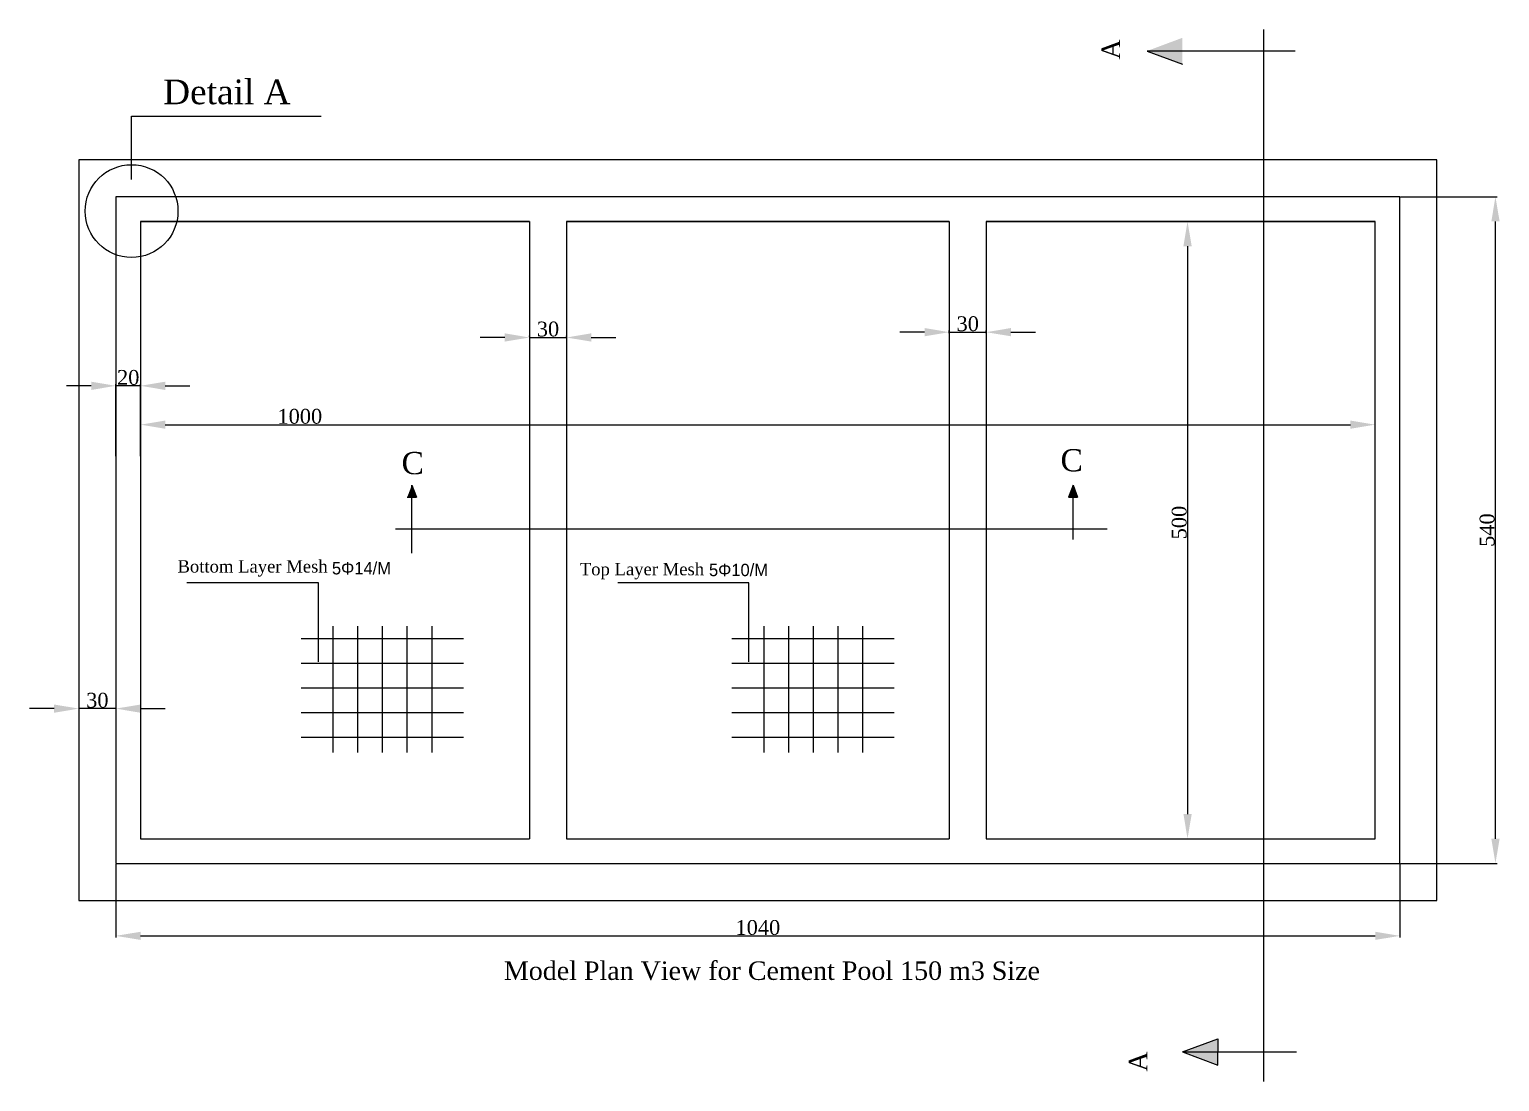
# Model space of a CAD drawing. Header units: millimetres. Extents: x 17020 to 20133, y 9975 to 10827.
# Drawn here: x 17020 to 18210, y 9975 to 10827 of the extents above; entities that cross this region are included whole.
import ezdxf

# ---------------------------------------------------------------- set-up
doc = ezdxf.new("R2010")
doc.units = ezdxf.units.MM
doc.layers.get('0').update_dxf_attribs({"linetype": 'CONTINUOUS'})
doc.layers.get('DEFPOINTS').update_dxf_attribs({"linetype": 'CONTINUOUS'})
doc.styles.get("Standard").update_dxf_attribs({"font": 'times.ttf', "height": 20})
doc.styles.add('STYLE1', font='greekc.shx', dxfattribs={"height": 10})
doc.styles.add('style2', font='times.ttf', dxfattribs={"height": 5})
doc.styles.add('style3', font='times.ttf', dxfattribs={"height": 12})
doc.dimstyles.get("Standard").update_dxf_attribs({"dimtxt": 5, "dimasz": 0.18, "dimexe": 0.18, "dimexo": 0.0625, "dimgap": 0.09, "dimtad": 0, "dimtih": 1, "dimtoh": 1, "dimdec": 0, "dimzin": 0, "dimdsep": 46, "dimtxsty": 'style2', "dimcen": 0.09, "dimadec": 0, "dimazin": 0, "dimtfac": 1, "dimtdec": 0, "dimtofl": 0, "dimtmove": 0, "dimatfit": 3, "dimfxl": 1, "dimtolj": 1, "dimtzin": 0, "dimarcsym": 0})

# ---------------------------------------------------------------- blocks, each defined once
blk = doc.blocks.new('*D8')
at = {"color": 0, "lineweight": -2, "transparency": 16777216}
for p, q in [((17109.6, 10484.2), (17109.6, 10508.1)), ((17129.6, 10506.8), (18089.6, 10506.8)), ((18109.6, 10484.2), (18109.6, 10508.1))]:
    blk.add_line(p, q, dxfattribs=at)
at = {"color": 0, "transparency": 16777216}
for points in [[(17129.6, 10510.1), (17129.6, 10503.5), (17109.6, 10506.8)], [(18089.6, 10510.1), (18089.6, 10503.5), (18109.6, 10506.8)]]:
    blk.add_solid(points, dxfattribs=at)
at = {"layer": 'DEFPOINTS', "color": 0, "transparency": 16777216}
for p in [(18109.6, 10506.8), (17109.6, 10483.5), (18109.6, 10483.5)]:
    blk.add_point(p, dxfattribs=at)
at = {"color": 0, "transparency": 16777216, "insert": (17238.6, 10513.5), "char_height": 12, "attachment_point": 5, "style": 'style3'}
blk.add_mtext('\\A1;1000', dxfattribs=at)
blk = doc.blocks.new('*D9')
at = {"color": 0, "lineweight": -2, "transparency": 16777216}
for p, q in [((17915.4, 10671.4), (17958.9, 10671.4)), ((17957.6, 10651.4), (17957.6, 10191.4)), ((17915.4, 10171.4), (17958.9, 10171.4))]:
    blk.add_line(p, q, dxfattribs=at)
at = {"color": 0, "transparency": 16777216}
for points in [[(17954.3, 10651.4), (17961, 10651.4), (17957.6, 10671.4)], [(17954.3, 10191.4), (17961, 10191.4), (17957.6, 10171.4)]]:
    blk.add_solid(points, dxfattribs=at)
at = {"layer": 'DEFPOINTS', "color": 0, "transparency": 16777216}
for p in [(17914.7, 10671.4), (17914.7, 10171.4), (17957.6, 10171.4)]:
    blk.add_point(p, dxfattribs=at)
at = {"color": 0, "transparency": 16777216, "insert": (17950.9, 10427.5), "char_height": 12, "attachment_point": 5, "rotation": 90, "style": 'style3'}
blk.add_mtext('\\A1;500', dxfattribs=at)
blk = doc.blocks.new('*D10')
at = {"color": 0, "lineweight": -2, "transparency": 16777216}
for p, q in [((17089.6, 10481.2), (17089.6, 10539.5)), ((17109.6, 10481.2), (17109.6, 10539.5)), ((17069.6, 10538.3), (17049.6, 10538.3)), ((17109.6, 10538.3), (17089.6, 10538.3)), ((17129.6, 10538.3), (17149.6, 10538.3))]:
    blk.add_line(p, q, dxfattribs=at)
at = {"color": 0, "transparency": 16777216}
for points in [[(17069.6, 10541.6), (17069.6, 10534.9), (17089.6, 10538.3)], [(17129.6, 10541.6), (17129.6, 10534.9), (17109.6, 10538.3)]]:
    blk.add_solid(points, dxfattribs=at)
at = {"layer": 'DEFPOINTS', "color": 0, "transparency": 16777216}
for p in [(17089.6, 10538.3), (17089.6, 10480.6), (17109.6, 10480.6)]:
    blk.add_point(p, dxfattribs=at)
at = {"color": 0, "transparency": 16777216, "insert": (17099.6, 10545), "char_height": 12, "attachment_point": 5, "style": 'style3'}
blk.add_mtext('\\A1;20', dxfattribs=at)
blk = doc.blocks.new('*D11')
at = {"color": 0, "lineweight": -2, "transparency": 16777216}
for p, q in [((17039.6, 10276.8), (17019.6, 10276.8)), ((17059.6, 10286.5), (17059.6, 10275.5)), ((17089.6, 10276.8), (17059.6, 10276.8)), ((17089.6, 10286.5), (17089.6, 10275.5)), ((17109.6, 10276.8), (17129.6, 10276.8))]:
    blk.add_line(p, q, dxfattribs=at)
at = {"color": 0, "transparency": 16777216}
for points in [[(17039.6, 10280.1), (17039.6, 10273.4), (17059.6, 10276.8)], [(17109.6, 10280.1), (17109.6, 10273.4), (17089.6, 10276.8)]]:
    blk.add_solid(points, dxfattribs=at)
at = {"layer": 'DEFPOINTS', "color": 0, "transparency": 16777216}
for p in [(17059.6, 10287.1), (17059.6, 10276.8), (17089.6, 10287.1)]:
    blk.add_point(p, dxfattribs=at)
at = {"color": 0, "transparency": 16777216, "insert": (17074.6, 10283.5), "char_height": 12, "attachment_point": 5, "style": 'style3'}
blk.add_mtext('\\A1;30', dxfattribs=at)
blk = doc.blocks.new('*D18')
at = {"color": 0, "lineweight": -2, "transparency": 16777216}
for p, q in [((17404.6, 10577.4), (17384.6, 10577.4)), ((17424.6, 10578.1), (17424.6, 10578.7)), ((17424.6, 10577.4), (17454.6, 10577.4)), ((17454.6, 10578.1), (17454.6, 10578.7)), ((17474.6, 10577.4), (17494.6, 10577.4))]:
    blk.add_line(p, q, dxfattribs=at)
at = {"color": 0, "transparency": 16777216}
for points in [[(17404.6, 10580.8), (17404.6, 10574.1), (17424.6, 10577.4)], [(17474.6, 10580.8), (17474.6, 10574.1), (17454.6, 10577.4)]]:
    blk.add_solid(points, dxfattribs=at)
at = {"layer": 'DEFPOINTS', "color": 0, "transparency": 16777216}
for p in [(17424.6, 10577.4), (17454.6, 10577.4), (17454.6, 10577.4)]:
    blk.add_point(p, dxfattribs=at)
at = {"color": 0, "transparency": 16777216, "insert": (17439.6, 10584.2), "char_height": 12, "attachment_point": 5, "style": 'style3'}
blk.add_mtext('\\A1;30', dxfattribs=at)
blk = doc.blocks.new('*D19')
at = {"color": 0, "lineweight": -2, "transparency": 16777216}
for p, q in [((17744.6, 10581.7), (17724.6, 10581.7)), ((17764.6, 10580.9), (17764.6, 10583)), ((17764.6, 10581.7), (17794.6, 10581.7)), ((17794.6, 10580.9), (17794.6, 10583)), ((17814.6, 10581.7), (17834.6, 10581.7))]:
    blk.add_line(p, q, dxfattribs=at)
at = {"color": 0, "transparency": 16777216}
for points in [[(17744.6, 10585.1), (17744.6, 10578.4), (17764.6, 10581.7)], [(17814.6, 10585.1), (17814.6, 10578.4), (17794.6, 10581.7)]]:
    blk.add_solid(points, dxfattribs=at)
at = {"layer": 'DEFPOINTS', "color": 0, "transparency": 16777216}
for p in [(17764.6, 10580.3), (17794.6, 10581.7), (17794.6, 10580.3)]:
    blk.add_point(p, dxfattribs=at)
at = {"color": 0, "transparency": 16777216, "insert": (17779.6, 10588.5), "char_height": 12, "attachment_point": 5, "style": 'style3'}
blk.add_mtext('\\A1;30', dxfattribs=at)
blk = doc.blocks.new('*D20')
at = {"color": 0, "lineweight": -2, "transparency": 16777216}
for p, q in [((17089.6, 10150.7), (17089.6, 10091.5)), ((18129.6, 10150.7), (18129.6, 10091.5)), ((17109.6, 10092.7), (18109.6, 10092.7))]:
    blk.add_line(p, q, dxfattribs=at)
at = {"color": 0, "transparency": 16777216}
for points in [[(17109.6, 10096), (17109.6, 10089.4), (17089.6, 10092.7)], [(18109.6, 10096), (18109.6, 10089.4), (18129.6, 10092.7)]]:
    blk.add_solid(points, dxfattribs=at)
at = {"layer": 'DEFPOINTS', "color": 0, "transparency": 16777216}
for p in [(17089.6, 10151.4), (18129.6, 10151.4), (18129.6, 10092.7)]:
    blk.add_point(p, dxfattribs=at)
at = {"color": 0, "transparency": 16777216, "insert": (17609.6, 10099.4), "char_height": 12, "attachment_point": 5, "style": 'style3'}
blk.add_mtext('\\A1;1040', dxfattribs=at)
blk = doc.blocks.new('*D21')
at = {"color": 0, "lineweight": -2, "transparency": 16777216}
for p, q in [((18130.2, 10691.4), (18208.3, 10691.4)), ((18207, 10171.4), (18207, 10671.4)), ((18130.2, 10151.4), (18208.3, 10151.4))]:
    blk.add_line(p, q, dxfattribs=at)
at = {"color": 0, "transparency": 16777216}
for points in [[(18203.7, 10671.4), (18210.4, 10671.4), (18207, 10691.4)], [(18203.7, 10171.4), (18210.4, 10171.4), (18207, 10151.4)]]:
    blk.add_solid(points, dxfattribs=at)
at = {"layer": 'DEFPOINTS', "color": 0, "transparency": 16777216}
for p in [(18129.6, 10691.4), (18207, 10691.4), (18129.6, 10151.4)]:
    blk.add_point(p, dxfattribs=at)
at = {"color": 0, "transparency": 16777216, "insert": (18200.3, 10421.4), "char_height": 12, "attachment_point": 5, "rotation": 90, "style": 'style3'}
blk.add_mtext('\\A1;540', dxfattribs=at)

msp = doc.modelspace()

# ---------------------------------------------------------------- hatches: boundary and pattern name
h = msp.add_hatch(color=256)
h.paths.add_polyline_path([(17924.8, 10809.5), (17953.5, 10809.5), (17953.5, 10798.8)])
h.paths.add_polyline_path([(17924.8, 10809.5), (17953.5, 10820.2), (17953.5, 10809.5)])
h = msp.add_hatch(color=7)
h.dxf.hatch_style = 1
h.paths.add_polyline_path([(17329.3, 10457.7), (17325.6, 10448.1), (17329.3, 10448.1)])
h.paths.add_polyline_path([(17329.3, 10457.7), (17329.3, 10448.1), (17333.1, 10448.1)])
h = msp.add_hatch(color=7)
h.dxf.hatch_style = 1
h.paths.add_polyline_path([(17864.9, 10457.7), (17861.1, 10448.1), (17864.9, 10448.1)])
h.paths.add_polyline_path([(17864.9, 10457.7), (17864.9, 10448.1), (17868.6, 10448.1)])
h = msp.add_hatch(color=256)
h.paths.add_polyline_path([(17982.2, 10009.4), (17953.5, 9998.7), (17982.2, 9998.7)])
h.paths.add_polyline_path([(17953.5, 9998.7), (17982.2, 9988), (17982.2, 9998.7)])

# ---------------------------------------------------------------- linework, layer by layer
for p, q in [((18019.1, 10827), (18019.1, 9974.6)), ((18044.7, 10809.5), (17924.8, 10809.5)), ((17924.8, 10809.5), (17953.5, 10798.8)), ((17109.6, 10671.4), (17424.6, 10671.4)), ((17454.6, 10671.4), (17764.6, 10671.4)), ((17794.6, 10671.4), (18109.6, 10671.4)), ((17794.6, 10671.4), (17794.6, 10171.4)), ((17109.6, 10598.6), (17109.6, 10198.6)), ((17109.6, 10171.4), (17424.6, 10171.4)), ((17454.6, 10171.4), (17764.6, 10171.4)), ((17794.6, 10171.4), (18109.6, 10171.4)), ((17953.5, 9998.7), (17982.2, 10009.4)), ((17982.2, 10009.4), (17982.2, 9998.7)), ((17953.5, 9998.7), (18045.8, 9998.7)), ((17953.5, 9998.7), (17982.2, 9988)), ((17982.2, 9988), (17982.2, 9998.7))]:
    msp.add_line(p, q)
at = {"color": 7}
for p, q in [((17109.6, 10671.4), (17419.6, 10671.4)), ((17424.6, 10671.4), (17424.6, 10171.4)), ((17454.6, 10671.4), (17454.6, 10171.4)), ((17764.6, 10671.4), (17764.6, 10171.4)), ((17329.3, 10402.7), (17329.3, 10457.7)), ((17329.3, 10457.7), (17333.1, 10448.1)), ((17864.9, 10457.7), (17861.1, 10448.1)), ((17864.9, 10413.7), (17864.9, 10457.7)), ((17864.9, 10457.7), (17868.6, 10448.1)), ((17325.6, 10448.1), (17333.1, 10448.1)), ((17861.1, 10448.1), (17868.6, 10448.1)), ((17316.1, 10422.5), (17892.4, 10422.5)), ((17253.6, 10378.6), (17147.2, 10378.6)), ((17253.6, 10314.6), (17253.6, 10378.6)), ((17602.4, 10378.6), (17496.1, 10378.6)), ((17602.4, 10314.6), (17602.4, 10378.6)), ((17265.4, 10343.6), (17265.4, 10241.3)), ((17285.4, 10343.6), (17285.4, 10241.3)), ((17305.4, 10343.6), (17305.4, 10241.3)), ((17325.4, 10343.6), (17325.4, 10241.3)), ((17345.4, 10343.6), (17345.4, 10241.3)), ((17614.3, 10343.6), (17614.3, 10241.3)), ((17634.3, 10343.6), (17634.3, 10241.3)), ((17654.3, 10343.6), (17654.3, 10241.3)), ((17674.3, 10343.6), (17674.3, 10241.3)), ((17694.3, 10343.6), (17694.3, 10241.3)), ((17239.7, 10333.7), (17371.2, 10333.7)), ((17588.6, 10333.7), (17720, 10333.7)), ((17239.7, 10313.7), (17371.2, 10313.7)), ((17588.6, 10313.7), (17720, 10313.7)), ((17239.7, 10293.7), (17371.2, 10293.7)), ((17588.6, 10293.7), (17720, 10293.7)), ((17239.7, 10273.7), (17371.2, 10273.7)), ((17588.6, 10273.7), (17720, 10273.7)), ((17239.7, 10253.7), (17371.2, 10253.7)), ((17588.6, 10253.7), (17720, 10253.7))]:
    msp.add_line(p, q, dxfattribs=at)
for points in [[(17059.6, 10121.4), (18159.6, 10121.4), (18159.6, 10721.4), (17059.6, 10721.4)], [(17089.6, 10151.4), (18129.6, 10151.4), (18129.6, 10691.4), (17089.6, 10691.4)]]:
    msp.add_lwpolyline(points, close=True)
for points in [[(17424.6, 10671.4), (17109.6, 10671.4), (17109.6, 10171.4), (17424.6, 10171.4)], [(17764.6, 10671.4), (17454.6, 10671.4)], [(17794.6, 10171.4), (18109.6, 10171.4), (18109.6, 10671.4), (17794.6, 10671.4)], [(17454.6, 10171.4), (17764.6, 10171.4)]]:
    msp.add_lwpolyline(points)
msp.add_circle((17102.3, 10679.8), 37.6)

# ---------------------------------------------------------------- texts
for p in [(17903, 10802.6), (17925.1, 9982.7)]:
    msp.add_text('A', height=15, rotation=90).set_placement(p)
for s, height, p in [('Detail A', 20, (17127.9, 10766.4)), ('Bottom Layer Mesh', 10, (17139.5, 10387)), ('Top Layer Mesh', 10, (17465.4, 10384.8)), ('Model Plan View for Cement Pool 150 m3 Size', 15, (17403.9, 10057))]:
    msp.add_text(s, height=height).set_placement(p)
at = {"color": 7, "style": 'style3'}
for p in [(17321, 10466.7), (17854.7, 10469)]:
    msp.add_text('C', height=18, dxfattribs=at).set_placement(p)
at = {"style": 'STYLE1'}
for s, p in [('5F14/M', (17264.6, 10385.5)), ('5F10/M', (17570, 10384.1))]:
    msp.add_text(s, height=10, dxfattribs=at).set_placement(p)

# ---------------------------------------------------------------- dimensions: what is measured, and where the dimension line sits
dim = msp.add_linear_dim(base=(18207, 10691.4), p1=(18129.6, 10151.4), p2=(18129.6, 10691.4), angle=90, dimstyle='Standard', override={"dimtxt": 7, "dimasz": 20, "dimexe": 1.25, "dimexo": 0.625, "dimgap": 0.625, "dimtad": 1, "dimtih": 0, "dimtoh": 0, "dimlfac": -1, "dimzin": 8, "dimtxsty": 'style3', "dimcen": 2.5, "dimtofl": 1})
dim.commit()
dim.dimension.update_dxf_attribs({"geometry": '*D21', "text_midpoint": (18200.3, 10421.4)})
dim = msp.add_linear_dim(base=(17957.6, 10171.4), p1=(17914.7, 10671.4), p2=(17914.7, 10171.4), angle=90, dimstyle='Standard', override={"dimtxt": 7, "dimasz": 20, "dimexe": 1.25, "dimexo": 0.625, "dimgap": 0.625, "dimtad": 1, "dimtih": 0, "dimtoh": 0, "dimlfac": -1, "dimzin": 8, "dimtxsty": 'style3', "dimcen": 2.5, "dimtofl": 1})
dim.commit()
dim.dimension.update_dxf_attribs({"geometry": '*D9', "text_midpoint": (17957.6, 10427.5), "dimtype": 160})
for base, p1, p2, picture, middle in [((17454.6, 10577.4), (17424.6, 10577.4), (17454.6, 10577.4), '*D18', (17439.6, 10584.2)), ((17794.6, 10581.7), (17764.6, 10580.3), (17794.6, 10580.3), '*D19', (17779.6, 10588.5)), ((17089.6, 10538.3), (17109.6, 10480.6), (17089.6, 10480.6), '*D10', (17099.6, 10545)), ((17059.6, 10276.8), (17089.6, 10287.1), (17059.6, 10287.1), '*D11', (17074.6, 10283.5)), ((18129.6, 10092.7), (17089.6, 10151.4), (18129.6, 10151.4), '*D20', (17609.6, 10099.4))]:
    dim = msp.add_linear_dim(base=base, p1=p1, p2=p2, dimstyle='Standard', override={"dimtxt": 7, "dimasz": 20, "dimexe": 1.25, "dimexo": 0.625, "dimgap": 0.625, "dimtad": 1, "dimtih": 0, "dimtoh": 0, "dimlfac": -1, "dimzin": 8, "dimtxsty": 'style3', "dimcen": 2.5, "dimtofl": 1})
    dim.commit()
    dim.dimension.update_dxf_attribs({"geometry": picture, "text_midpoint": middle})
dim = msp.add_linear_dim(base=(18109.6, 10506.8), p1=(17109.6, 10483.5), p2=(18109.6, 10483.5), dimstyle='Standard', override={"dimtxt": 7, "dimasz": 20, "dimexe": 1.25, "dimexo": 0.625, "dimgap": 0.625, "dimtad": 1, "dimtih": 0, "dimtoh": 0, "dimlfac": -1, "dimzin": 8, "dimtxsty": 'style3', "dimcen": 2.5, "dimtofl": 1})
dim.commit()
dim.dimension.update_dxf_attribs({"geometry": '*D8', "text_midpoint": (17238.6, 10506.8), "dimtype": 160})

# ---------------------------------------------------------------- leaders
msp.add_leader([(17102.3, 10705.4), (17102.3, 10756.6), (17256, 10756.6)], dimstyle='Standard', override={"dimtxt": 2.5, "dimasz": 2.5, "dimexe": 1.25, "dimexo": 0.625, "dimgap": 0.625, "dimtad": 0, "dimtih": 0, "dimtoh": 0, "dimzin": 8, "dimlunit": 6, "dimcen": 2.5, "dimtofl": 1})

doc.saveas('drawing.dxf')
